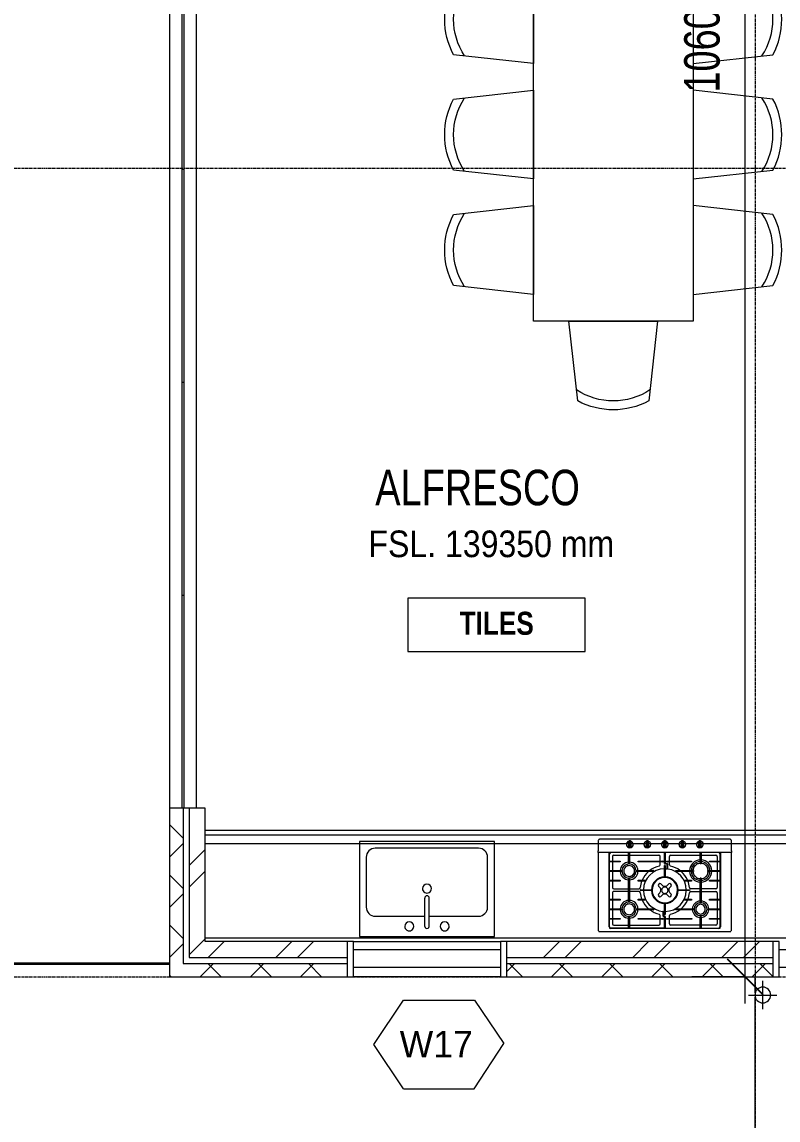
# Model space of a CAD drawing. Header units: millimetres. Extents: x -1971 to 39113, y -25802 to 13528.
# Drawn here: x 4451 to 8713, y -6098 to 87 of the extents above; entities that cross this region are included whole.
import ezdxf

# ---------------------------------------------------------------- set-up
doc = ezdxf.new("R2010")
doc.units = ezdxf.units.MM
doc.linetypes.add('Grid Line', pattern=[22.225, 12.7, -3.175, 3.175, -3.175])
for name, color, linetype, lineweight in [('A-ANNO-DIMS', 211, 'Continuous', 9), ('A-ANNO-DIMS-100', 211, 'Continuous', 9), ('A-ANNO-NOTE', 131, 'Continuous', 9), ('A-FLOR', 192, 'Continuous', 18), ('A-GLAZ', 151, 'Continuous', 9), ('A-GLAZ-CURT', 52, 'Continuous', 9), ('A-GLAZ-IDEN', 152, 'Continuous', 9), ('A-WALL', 113, 'Continuous', 18), ('A-WALL-PATT', 111, 'Continuous', 18), ('G Furniture_dwg', 8, 'Continuous', 9), ('G-ANNO-DIMS', 111, 'Continuous', 9), ('G-ANNO-TEXT', 231, 'Continuous', 9), ('P-PIPE', 3, 'Continuous', 9), ('P-PIPE-CNTR', 3, 'Continuous', 9), ('P-SANR-FIXT', 6, 'Continuous', 9), ('Q-CASE', 31, 'Continuous', 9), ('Q-SPCQ', 91, 'Continuous', 9), ('S-GRID', 1, 'Continuous', 9), ('图层 01', 18, 'Continuous', 9)]:
    doc.layers.add(name, color=color, linetype=linetype, lineweight=lineweight)
doc.styles.add('Avenir', font='', dxfattribs={"width": 0.9, "height": 150})
doc.styles.add('Avenir Light', font='', dxfattribs={"height": 150})
doc.styles.add('Avenir_1', font='', dxfattribs={"width": 0.8, "height": 200})
doc.styles.add('Avenir_B_2', font='', dxfattribs={"width": 0.85, "height": 130})
doc.styles.get('Avenir').set_extended_font_data('Avenir')
doc.styles.get('Avenir Light').set_extended_font_data('Avenir Light')
doc.styles.get('Avenir_1').set_extended_font_data('Avenir')
doc.styles.get('Avenir_B_2').set_extended_font_data('Avenir', bold=True)
doc.dimstyles.new('OJID-2_0mm_Diagonal_Tick', dxfattribs={"dimscale": 304.8, "dimtxt": 282.499429, "dimasz": 0.656168, "dimexe": 0.492126, "dimexo": 0.0625, "dimgap": 0.164042, "dimtad": 1, "dimdsep": 46, "dimtxsty": 'Avenir_1', "dimblk1": 'OBLIQUE', "dimblk2": 'OBLIQUE', "dimsah": 1, "dimcen": 0.09, "dimdle": 0.492126, "dimazin": 3, "dimtfac": 1, "dimtdec": 4, "dimtix": 1, "dimtmove": 0, "dimatfit": 3, "dimfxl": 0.984252, "dimfxlon": 1, "dimtvp": 1, "dimtolj": 1, "dimarcsym": 2})
pattern_1 = [(45, (0, 0), (-251.447, 251.447), []), (45, (0, 381), (-251.447, 251.447), [])]
pattern_2 = [(45, (0, 0), (-141.4214, 141.4214), []), (135, (0, 0), (-141.4214, -141.4214), [])]

# ---------------------------------------------------------------- blocks, each defined once
blk = doc.blocks.new('CE Louvres _Adjustable_ - Louvre 900 x 1700-2082737-Ground Floor')
at = {"layer": 'A-GLAZ'}
for p, q in [((-450, 100), (-450, -100)), ((-415, 100), (-450, 100)), ((-415, -100), (-415, 100)), ((415, 100), (415, -100)), ((450, 100), (415, 100)), ((450, -100), (450, 100)), ((-415, 47), (415, 47)), ((-415, -52), (415, -52)), ((-450, -100), (-415, -100)), ((415, -100), (450, -100))]:
    blk.add_line(p, q, dxfattribs=at)
blk = doc.blocks.new('System Panel - 10mm Glazed Panel-2079317-Ground Floor')
at = {"layer": 'A-GLAZ-CURT'}
for p, q in [((-600, 5), (600, 5)), ((600, 5), (600, -5)), ((600, -5), (-600, -5))]:
    blk.add_line(p, q, dxfattribs=at)
blk = doc.blocks.new('System Panel - 10mm Glazed Panel-V2-Ground Floor')
at = {"layer": 'A-GLAZ-CURT'}
for p, q in [((-600, 5), (600, 5)), ((-600, 5), (-600, -5)), ((600, 5), (600, -5)), ((600, -5), (-600, -5))]:
    blk.add_line(p, q, dxfattribs=at)
blk = doc.blocks.new('System Panel - 10mm Glazed Panel-1853389-Ground Floor')
at = {"layer": 'A-GLAZ-CURT'}
for p, q in [((-502.5, 5), (447.5, 5)), ((-502.5, 5), (-502.5, -5)), ((447.5, -5), (-502.5, -5))]:
    blk.add_line(p, q, dxfattribs=at)
blk = doc.blocks.new('梳妆台柜 - 双门四个抽屉 - 600_4700mm-2005343-Ground Floor')
at = {"layer": 'Q-CASE'}
blk.add_line((-2209.2, 600), (2440.8, 600), dxfattribs=at)
blk = doc.blocks.new('_Spec - Cooktop Gas 5 Burner Miele 灶台 - Gas cooktop-754803-Ground Floor')
at = {"layer": 'Q-SPCQ'}
for p, q in [((-375, 538), (-375, 99.1)), ((368, 545), (-368, 545)), ((-314, 99.1), (-314, 518)), ((-311, 518), (-311, 475.6)), ((-304, 528), (304, 528)), ((-204.1, 525), (-304, 525)), ((-295, 475.6), (-295, 502)), ((-288, 509), (-204.1, 509)), ((-199.1, 525), (-204.1, 525)), ((-204.1, 523.7), (-204.1, 525)), ((-204.1, 515), (-204.1, 525)), ((-204.1, 459.4), (-204.1, 515)), ((-201.6, 459.4), (-201.6, 525)), ((-3, 525), (-199.1, 525)), ((-199.1, 525), (-199.1, 523.7)), ((-199.1, 525), (-199.1, 515)), ((-199.1, 515), (-199.1, 459.4)), ((-199.1, 509), (-33, 509)), ((-26, 502), (-26, 475.6)), ((-1, 460.4), (-1, 523)), ((1, 523), (1, 462.4)), ((3, 525), (199.1, 525)), ((26, 502), (26, 475.6)), ((199.1, 509), (33, 509)), ((204.1, 525), (199.1, 525)), ((199.1, 515), (199.1, 525)), ((199.1, 525), (199.1, 523.7)), ((199.1, 459.4), (199.1, 515)), ((201.6, 459.4), (201.6, 525)), ((204.1, 523.7), (204.1, 525)), ((204.1, 525), (204.1, 515)), ((204.1, 525), (304, 525)), ((204.1, 515), (204.1, 459.4)), ((288, 509), (204.1, 509)), ((295, 475.6), (295, 502)), ((311, 518), (311, 475.6)), ((314, 518), (314, 99.1)), ((375, 99.1), (375, 538)), ((-311, 475.6), (-311, 470.6)), ((-311, 475.6), (-309.7, 475.6)), ((-311, 475.6), (-301, 475.6)), ((-309.7, 470.6), (-311, 470.6)), ((-311, 470.6), (-311, 421.7)), ((-301, 470.6), (-311, 470.6)), ((-301, 475.6), (-251.6, 475.6)), ((-251.6, 470.6), (-301, 470.6)), ((-295, 421.7), (-295, 470.6)), ((-251.6, 475.6), (-251.6, 470.6)), ((-199.1, 459.4), (-204.1, 459.4)), ((-151.6, 475.6), (-20, 475.6)), ((-151.6, 470.6), (-151.6, 475.6)), ((-20, 470.6), (-151.6, 470.6)), ((-26, 470.6), (-26, 453.9)), ((-20, 475.6), (-10, 475.6)), ((-10, 470.6), (-20, 470.6)), ((-11.3, 475.6), (-10, 475.6)), ((-10, 470.6), (-11.3, 470.6)), ((-10, 470.6), (-10, 475.6)), ((-10, 475.6), (-10, 470.6)), ((2.5, 449.4), (-2.5, 449.4)), ((-2.5, 448.1), (-2.5, 449.4)), ((-2.5, 449.4), (2.5, 449.4)), ((-2.5, 439.4), (-2.5, 449.4)), ((-2.5, 385.4), (-2.5, 439.4)), ((0, 449.4), (0, 386.5)), ((4.8, 458.4), (1, 458.4)), ((2.5, 449.4), (2.5, 448.1)), ((2.5, 449.4), (2.5, 439.4)), ((2.5, 439.4), (2.5, 385.4)), ((3, 460.4), (6.8, 460.4)), ((6.8, 433.4), (6.8, 456.4)), ((8.8, 458.4), (8.8, 433)), ((10, 475.6), (10, 470.6)), ((11.3, 475.6), (10, 475.6)), ((10, 475.6), (20, 475.6)), ((10, 475.6), (10, 470.6)), ((20, 470.6), (10, 470.6)), ((10, 470.6), (11.3, 470.6)), ((20, 475.6), (150.1, 475.6)), ((150.1, 470.6), (20, 470.6)), ((26, 470.6), (26, 453.9)), ((150.1, 475.6), (150.1, 470.6)), ((204.1, 459.4), (199.1, 459.4)), ((251.6, 475.6), (301, 475.6)), ((251.6, 470.6), (251.6, 475.6)), ((301, 470.6), (251.6, 470.6)), ((295, 421.7), (295, 470.6)), ((301, 475.6), (311, 475.6)), ((311, 470.6), (301, 470.6)), ((311, 475.6), (309.7, 475.6)), ((309.7, 470.6), (311, 470.6)), ((311, 470.6), (311, 475.6)), ((311, 470.6), (311, 421.7)), ((-311, 421.7), (-311, 416.7)), ((-311, 421.7), (-309.7, 421.7)), ((-311, 421.7), (-301, 421.7)), ((-241.9, 419.2), (-311, 419.2)), ((-309.7, 416.7), (-311, 416.7)), ((-311, 416.7), (-311, 367.8)), ((-301, 416.7), (-311, 416.7)), ((-301, 421.7), (-241.9, 421.7)), ((-241.9, 416.7), (-301, 416.7)), ((-295, 367.8), (-295, 416.7)), ((-241.9, 421.7), (-241.9, 416.7)), ((-204.1, 243.5), (-204.1, 378.9)), ((-204.1, 378.9), (-199.1, 378.9)), ((-201.6, 378.9), (-201.6, 243.9)), ((-199.1, 378.9), (-199.1, 243.5)), ((-161.4, 421.7), (-72.7, 421.7)), ((-161.4, 416.7), (-161.4, 421.7)), ((-161.4, 419.2), (-62.7, 419.2)), ((-72.7, 416.7), (-161.4, 416.7)), ((-72.7, 421.7), (-62.7, 421.7)), ((-62.7, 416.7), (-72.7, 416.7)), ((-64, 421.7), (-62.7, 421.7)), ((-62.7, 416.7), (-64, 416.7)), ((-62.7, 416.7), (-62.7, 421.7)), ((-62.7, 421.7), (-62.7, 416.7)), ((2.5, 385.4), (-2.5, 385.4)), ((2.5, 431.4), (4.8, 431.4)), ((62.7, 421.7), (62.7, 416.7)), ((64, 421.7), (62.7, 421.7)), ((62.7, 421.7), (72.7, 421.7)), ((62.7, 421.7), (62.7, 416.7)), ((161.4, 419.2), (62.7, 419.2)), ((72.7, 416.7), (62.7, 416.7)), ((62.7, 416.7), (64, 416.7)), ((72.7, 421.7), (161.4, 421.7)), ((161.4, 416.7), (72.7, 416.7)), ((161.4, 421.7), (161.4, 416.7)), ((199.1, 243.5), (199.1, 378.9)), ((199.1, 378.9), (204.1, 378.9)), ((201.6, 378.9), (201.6, 243.9)), ((204.1, 378.9), (204.1, 243.5)), ((241.3, 421.7), (301, 421.7)), ((241.3, 416.7), (241.3, 421.7)), ((301, 416.7), (241.3, 416.7)), ((241.9, 419.2), (311, 419.2)), ((295, 367.8), (295, 416.7)), ((301, 421.7), (311, 421.7)), ((311, 416.7), (301, 416.7)), ((311, 421.7), (309.7, 421.7)), ((309.7, 416.7), (311, 416.7)), ((311, 416.7), (311, 421.7)), ((311, 416.7), (311, 367.8)), ((-311, 367.8), (-311, 362.8)), ((-311, 367.8), (-309.7, 367.8)), ((-311, 367.8), (-301, 367.8)), ((-309.7, 362.8), (-311, 362.8)), ((-311, 362.8), (-311, 260.1)), ((-301, 362.8), (-311, 362.8)), ((-301, 367.8), (-251.6, 367.8)), ((-251.6, 362.8), (-301, 362.8)), ((-295, 326.4), (-295, 362.8)), ((-204.1, 319.4), (-288, 319.4)), ((-251.6, 367.8), (-251.6, 362.8)), ((-146.2, 319.4), (-199.1, 319.4)), ((-150.1, 367.8), (-120.5, 367.8)), ((-150.1, 362.8), (-150.1, 367.8)), ((-120.5, 362.8), (-150.1, 362.8)), ((-139, 313.9), (-139, 308.9)), ((-139, 313.9), (-137.6, 313.9)), ((-139, 308.9), (-139, 313.9)), ((-139, 313.9), (-129, 313.9)), ((-139, 311.4), (-73.7, 311.4)), ((-129, 313.9), (-73.7, 313.9)), ((-120.5, 367.8), (-110.5, 367.8)), ((-110.5, 362.8), (-120.5, 362.8)), ((-111.8, 367.8), (-110.5, 367.8)), ((-110.5, 362.8), (-111.8, 362.8)), ((-110.5, 362.8), (-110.5, 367.8)), ((-110.5, 367.8), (-110.5, 362.8)), ((-73.7, 313.9), (-73.7, 308.9)), ((73.7, 313.9), (129, 313.9)), ((73.7, 308.9), (73.7, 313.9)), ((73.7, 311.4), (139, 311.4)), ((110.5, 367.8), (110.5, 362.8)), ((111.8, 367.8), (110.5, 367.8)), ((110.5, 367.8), (120.5, 367.8)), ((110.5, 367.8), (110.5, 362.8)), ((120.5, 362.8), (110.5, 362.8)), ((110.5, 362.8), (111.8, 362.8)), ((120.5, 367.8), (150.1, 367.8)), ((150.1, 362.8), (120.5, 362.8)), ((129, 313.9), (139, 313.9)), ((139, 313.9), (137.6, 313.9)), ((139, 308.9), (139, 313.9)), ((139, 308.9), (139, 313.9)), ((146.2, 319.4), (199.1, 319.4)), ((150.1, 367.8), (150.1, 362.8)), ((204.1, 319.4), (288, 319.4)), ((251.6, 367.8), (301, 367.8)), ((251.6, 362.8), (251.6, 367.8)), ((301, 362.8), (251.6, 362.8)), ((295, 326.4), (295, 362.8)), ((301, 367.8), (311, 367.8)), ((311, 362.8), (301, 362.8)), ((311, 367.8), (309.7, 367.8)), ((309.7, 362.8), (311, 362.8)), ((311, 362.8), (311, 367.8)), ((311, 362.8), (311, 260.1)), ((-311, 260.1), (-311, 255.1)), ((-311, 260.1), (-309.7, 260.1)), ((-311, 260.1), (-301, 260.1)), ((-309.7, 255.1), (-311, 255.1)), ((-311, 255.1), (-311, 206.2)), ((-301, 255.1), (-311, 255.1)), ((-301, 260.1), (-251.6, 260.1)), ((-251.6, 255.1), (-301, 255.1)), ((-295, 260.1), (-295, 296.4)), ((-295, 206.2), (-295, 255.1)), ((-288, 303.4), (-204.1, 303.4)), ((-251.6, 260.1), (-251.6, 255.1)), ((-199.1, 303.4), (-146.2, 303.4)), ((-150.1, 260), (-120.5, 260)), ((-150.1, 255), (-150.1, 260)), ((-120.5, 255), (-150.1, 255)), ((-137.6, 308.9), (-139, 308.9)), ((-129, 308.9), (-139, 308.9)), ((-73.7, 308.9), (-129, 308.9)), ((-120.5, 260), (-110.5, 260)), ((-110.5, 255), (-120.5, 255)), ((-111.8, 260), (-110.5, 260)), ((-110.5, 255), (-111.8, 255)), ((-110.5, 255), (-110.5, 260)), ((-110.5, 260), (-110.5, 255)), ((129, 308.9), (73.7, 308.9)), ((110.5, 260), (110.5, 255)), ((111.8, 260), (110.5, 260)), ((110.5, 260), (120.5, 260)), ((110.5, 260), (110.5, 255)), ((120.5, 255), (110.5, 255)), ((110.5, 255), (111.8, 255)), ((120.5, 260), (150.1, 260)), ((150.1, 255), (120.5, 255)), ((139, 308.9), (129, 308.9)), ((137.6, 308.9), (139, 308.9)), ((199.1, 303.4), (146.2, 303.4)), ((150.1, 260), (150.1, 255)), ((288, 303.4), (204.1, 303.4)), ((251.6, 260.1), (301, 260.1)), ((251.6, 255.1), (251.6, 260.1)), ((301, 255.1), (251.6, 255.1)), ((295, 260.1), (295, 296.4)), ((295, 206.2), (295, 255.1)), ((301, 260.1), (311, 260.1)), ((311, 255.1), (301, 255.1)), ((311, 260.1), (309.7, 260.1)), ((309.7, 255.1), (311, 255.1)), ((311, 255.1), (311, 260.1)), ((311, 255.1), (311, 206.2)), ((-311, 206.2), (-311, 201.2)), ((-311, 206.2), (-309.7, 206.2)), ((-311, 206.2), (-301, 206.2)), ((-241.3, 203.7), (-311, 203.7)), ((-309.7, 201.2), (-311, 201.2)), ((-311, 201.2), (-311, 152.3)), ((-301, 201.2), (-311, 201.2)), ((-301, 206.2), (-241.9, 206.2)), ((-241.9, 201.2), (-301, 201.2)), ((-295, 152.3), (-295, 201.2)), ((-241.9, 206.2), (-241.9, 201.2)), ((-204.1, 243.5), (-199.1, 243.5)), ((-161.4, 206.2), (-72.7, 206.2)), ((-161.4, 201.2), (-161.4, 206.2)), ((-62.7, 203.7), (-161.4, 203.7)), ((-72.7, 201.2), (-161.4, 201.2)), ((-72.7, 206.2), (-62.7, 206.2)), ((-62.7, 201.2), (-72.7, 201.2)), ((-64, 206.2), (-62.7, 206.2)), ((-62.7, 201.2), (-64, 201.2)), ((-62.7, 201.2), (-62.7, 206.2)), ((-62.7, 206.2), (-62.7, 201.2)), ((-15, 163.6), (-15, 189.6)), ((-13, 188.4), (-13, 165.6)), ((-2.5, 191.4), (-10, 191.4)), ((-2.5, 183.5), (-2.5, 237.5)), ((-2.5, 237.5), (2.5, 237.5)), ((0, 173.5), (0, 237.5)), ((2.5, 237.5), (2.5, 183.5)), ((62.7, 206.2), (62.7, 201.2)), ((64, 206.2), (62.7, 206.2)), ((62.7, 206.2), (72.7, 206.2)), ((62.7, 206.2), (62.7, 201.2)), ((62.7, 203.7), (161.4, 203.7)), ((72.7, 201.2), (62.7, 201.2)), ((62.7, 201.2), (64, 201.2)), ((72.7, 206.2), (161.4, 206.2)), ((161.4, 201.2), (72.7, 201.2)), ((161.4, 206.2), (161.4, 201.2)), ((199.1, 243.5), (204.1, 243.5)), ((241.3, 206.2), (301, 206.2)), ((241.3, 201.2), (241.3, 206.2)), ((241.3, 203.7), (311, 203.7)), ((301, 201.2), (241.3, 201.2)), ((295, 152.3), (295, 201.2)), ((301, 206.2), (311, 206.2)), ((311, 201.2), (301, 201.2)), ((309.7, 206.2), (311, 206.2)), ((311, 201.2), (309.7, 201.2)), ((311, 201.2), (311, 206.2)), ((311, 201.2), (311, 152.3)), ((-311, 152.3), (-311, 147.3)), ((-311, 152.3), (-309.7, 152.3)), ((-311, 152.3), (-301, 152.3)), ((-309.7, 147.3), (-311, 147.3)), ((-311, 147.3), (-311, 106.1)), ((-301, 147.3), (-311, 147.3)), ((-301, 152.3), (-251.6, 152.3)), ((-251.6, 147.3), (-301, 147.3)), ((-295, 122.1), (-295, 147.3)), ((-251.6, 152.3), (-251.6, 147.3)), ((-204.1, 109.1), (-204.1, 163.7)), ((-204.1, 163.7), (-199.1, 163.7)), ((-201.6, 163.7), (-201.6, 99.1)), ((-199.1, 163.7), (-199.1, 109.1)), ((-150.1, 152.3), (-20, 152.3)), ((-150.1, 147.3), (-150.1, 152.3)), ((-20, 147.3), (-150.1, 147.3)), ((-26, 169), (-26, 152.3)), ((-26, 147.3), (-26, 122.1)), ((-20, 152.3), (-10, 152.3)), ((-10, 147.3), (-20, 147.3)), ((-3, 160.6), (-12, 160.6)), ((-11.3, 152.3), (-10, 152.3)), ((-10, 147.3), (-11.3, 147.3)), ((-10, 162.6), (-1, 162.6)), ((-10, 147.3), (-10, 152.3)), ((-10, 152.3), (-10, 147.3)), ((-2.5, 173.5), (-2.5, 183.5)), ((-2.5, 174.8), (-2.5, 173.5)), ((-2.5, 173.5), (2.5, 173.5)), ((-2.5, 173.5), (2.5, 173.5)), ((-1, 101.1), (-1, 158.6)), ((1, 160.6), (1, 101.1)), ((2.5, 183.5), (2.5, 173.5)), ((2.5, 173.5), (2.5, 174.8)), ((10, 152.3), (10, 147.3)), ((11.3, 152.3), (10, 152.3)), ((10, 152.3), (20, 152.3)), ((10, 152.3), (10, 147.3)), ((20, 147.3), (10, 147.3)), ((10, 147.3), (11.3, 147.3)), ((20, 152.3), (150.1, 152.3)), ((150.1, 147.3), (20, 147.3)), ((26, 169), (26, 152.3)), ((26, 147.3), (26, 122.1)), ((150.1, 152.3), (150.1, 147.3)), ((199.1, 109.1), (199.1, 163.7)), ((199.1, 163.7), (204.1, 163.7)), ((201.6, 163.7), (201.6, 99.1)), ((204.1, 163.7), (204.1, 109.1)), ((251.6, 152.3), (301, 152.3)), ((251.6, 147.3), (251.6, 152.3)), ((301, 147.3), (251.6, 147.3)), ((295, 122.1), (295, 147.3)), ((301, 152.3), (311, 152.3)), ((311, 147.3), (301, 147.3)), ((309.7, 152.3), (311, 152.3)), ((311, 147.3), (309.7, 147.3)), ((311, 147.3), (311, 152.3)), ((311, 147.3), (311, 106.1)), ((-375, 89.1), (-375, 99.1)), ((375, 97.9), (-375, 97.9)), ((-375, 89.1), (-375, 32)), ((-314, 97.9), (-314, 99.1)), ((314, 97.9), (-314, 97.9)), ((-304, 99.1), (-204.1, 99.1)), ((-204.1, 115.1), (-288, 115.1)), ((-204.1, 99.1), (-204.1, 109.1)), ((-204.1, 99.1), (-204.1, 100.5)), ((-204.1, 99.1), (-199.1, 99.1)), ((-202.5, 71.8), (-201.5, 70)), ((-202.5, 35.5), (-202.5, 71.8)), ((-201.5, 70), (-201.5, 33.3)), ((-33, 115.1), (-199.1, 115.1)), ((-199.1, 109.1), (-199.1, 99.1)), ((-199.1, 100.5), (-199.1, 99.1)), ((-199.1, 99.1), (-3, 99.1)), ((-192.5, 71.8), (-193.5, 70)), ((-193.5, 33.3), (-193.5, 70)), ((-192.5, 71.8), (-192.5, 35.5)), ((-103.7, 71.8), (-102.7, 70)), ((-103.7, 35.5), (-103.7, 71.8)), ((-102.7, 70), (-102.7, 33.3)), ((-93.7, 71.8), (-94.7, 70)), ((-94.7, 33.3), (-94.7, 70)), ((-93.7, 71.8), (-93.7, 35.5)), ((-5, 71.8), (-4, 70)), ((-5, 35.5), (-5, 71.8)), ((-4, 70), (-4, 33.3)), ((3, 99.1), (199.1, 99.1)), ((5, 71.8), (4, 70)), ((4, 33.3), (4, 70)), ((5, 71.8), (5, 35.5)), ((199.1, 115.1), (33, 115.1)), ((93.8, 71.8), (94.8, 70)), ((93.8, 35.5), (93.8, 71.8)), ((94.8, 70), (94.8, 33.3)), ((103.8, 71.8), (102.8, 70)), ((102.8, 33.3), (102.8, 70)), ((103.8, 71.8), (103.8, 35.5)), ((192.6, 71.8), (193.6, 70)), ((192.6, 35.5), (192.6, 71.8)), ((193.6, 70), (193.6, 33.3)), ((199.1, 99.1), (199.1, 109.1)), ((199.1, 99.1), (199.1, 100.5)), ((199.1, 99.1), (204.1, 99.1)), ((202.6, 71.8), (201.6, 70)), ((201.6, 33.3), (201.6, 70)), ((202.6, 71.8), (202.6, 35.5)), ((288, 115.1), (204.1, 115.1)), ((204.1, 109.1), (204.1, 99.1)), ((204.1, 100.5), (204.1, 99.1)), ((204.1, 99.1), (304, 99.1)), ((314, 99.1), (314, 97.9)), ((375, 99.1), (375, 89.1)), ((375, 32), (375, 89.1)), ((-368, 25), (368, 25)), ((-216.5, 54.1), (-216.5, 53.7)), ((-202.5, 35.5), (-201.5, 33.3)), ((-193.5, 33.3), (-192.5, 35.5)), ((-178.5, 53.7), (-178.5, 54.1)), ((-117.7, 54.1), (-117.7, 53.7)), ((-103.7, 35.5), (-102.7, 33.3)), ((-94.7, 33.3), (-93.7, 35.5)), ((-79.7, 53.7), (-79.7, 54.1)), ((-19, 54.1), (-19, 53.7)), ((-5, 35.5), (-4, 33.3)), ((4, 33.3), (5, 35.5)), ((19, 53.7), (19, 54.1)), ((79.8, 54.1), (79.8, 53.7)), ((93.8, 35.5), (94.8, 33.3)), ((102.8, 33.3), (103.8, 35.5)), ((117.8, 53.7), (117.8, 54.1)), ((178.6, 54.1), (178.6, 53.7)), ((192.6, 35.5), (193.6, 33.3)), ((201.6, 33.3), (202.6, 35.5)), ((216.6, 53.7), (216.6, 54.1))]:
    blk.add_line(p, q, dxfattribs=at)
at = {"layer": 'Q-SPCQ', "flags": 128}
for points in [[(-201.5, 446), (-217.6, 440.7), (-227.6, 427), (-227.6, 410.1), (-217.6, 396.3), (-201.5, 391.1)], [(-201.5, 391.1), (-185.4, 396.3), (-175.4, 410.1), (-175.4, 427), (-185.4, 440.7), (-201.5, 446)], [(201.6, 450.6), (183.1, 444.6), (171.7, 428.9), (171.7, 409.5), (183.1, 393.8), (201.6, 387.8)], [(201.6, 387.8), (220, 393.8), (231.4, 409.5), (231.4, 428.9), (220, 444.6), (201.6, 450.6)], [(71.8, 311.4), (71.7, 314.3), (71.5, 317.2), (71.3, 320), (70.8, 322.9), (70.3, 325.7), (69.7, 328.5), (69, 331.3), (68.1, 334), (67.2, 336.7), (66.1, 339.4), (64.9, 342), (63.7, 344.6), (62.3, 347.1), (60.8, 349.6), (59.2, 352), (57.6, 354.3), (55.8, 356.6), (54, 358.8), (52, 360.9), (50, 362.9), (47.9, 364.9), (45.7, 366.8), (43.5, 368.5), (41.2, 370.2), (38.8, 371.8), (36.3, 373.3), (33.8, 374.7), (31.3, 376), (28.7, 377.2), (26, 378.3), (23.3, 379.3), (20.6, 380.2), (17.8, 381), (15, 381.6), (12.2, 382.2), (9.4, 382.6), (6.5, 382.9), (3.6, 383.1), (0.8, 383.2), (-2.1, 383.2), (-5, 383), (-7.8, 382.8), (-10.7, 382.4), (-13.5, 381.9), (-16.3, 381.3), (-19.1, 380.6), (-21.8, 379.8), (-24.6, 378.9), (-27.2, 377.8), (-29.9, 376.7), (-32.5, 375.5), (-35, 374.1), (-37.5, 372.7), (-39.9, 371.1), (-42.2, 369.5), (-44.5, 367.7), (-46.7, 365.9), (-48.9, 364), (-50.9, 362), (-52.9, 359.9), (-54.8, 357.8), (-56.6, 355.5), (-58.3, 353.2), (-60, 350.9), (-61.5, 348.4), (-62.9, 346), (-64.3, 343.4), (-65.5, 340.8), (-66.6, 338.2), (-67.6, 335.5), (-68.5, 332.8), (-69.3, 330), (-70, 327.2), (-70.6, 324.4), (-71, 321.6), (-71.4, 318.7), (-71.6, 315.9), (-71.7, 313), (-71.8, 311.4)], [(-71.8, 311.4), (-71.7, 308.6), (-71.5, 305.7), (-71.3, 302.9), (-70.8, 300), (-70.3, 297.2), (-69.7, 294.4), (-69, 291.6), (-68.1, 288.9), (-67.2, 286.2), (-66.1, 283.5), (-64.9, 280.9), (-63.7, 278.3), (-62.3, 275.8), (-60.8, 273.3), (-59.2, 270.9), (-57.6, 268.6), (-55.8, 266.3), (-54, 264.1), (-52, 262), (-50, 260), (-47.9, 258), (-45.7, 256.1), (-43.5, 254.3), (-41.2, 252.7), (-38.8, 251.1), (-36.3, 249.6), (-33.8, 248.1), (-31.3, 246.8), (-28.7, 245.6), (-26, 244.6), (-23.3, 243.6), (-20.6, 242.7), (-17.8, 241.9), (-15, 241.3), (-12.2, 240.7), (-9.4, 240.3), (-6.5, 240), (-3.6, 239.8), (-0.8, 239.7), (2.1, 239.7), (5, 239.8), (7.8, 240.1), (10.7, 240.5), (13.5, 241), (16.3, 241.6), (19.1, 242.3), (21.8, 243.1), (24.6, 244), (27.2, 245), (29.9, 246.2), (32.5, 247.4), (35, 248.8), (37.5, 250.2), (39.9, 251.8), (42.2, 253.4), (44.5, 255.2), (46.7, 257), (48.9, 258.9), (50.9, 260.9), (52.9, 263), (54.8, 265.1), (56.6, 267.4), (58.3, 269.7), (60, 272), (61.5, 274.4), (62.9, 276.9), (64.3, 279.5), (65.5, 282.1), (66.6, 284.7), (67.6, 287.4), (68.5, 290.1), (69.3, 292.9), (70, 295.7), (70.6, 298.5), (71, 301.3), (71.4, 304.2), (71.6, 307), (71.7, 309.9), (71.8, 311.4)], [(18, 312.1), (17.8, 314.7), (17.2, 317.4), (16.3, 319.9), (14.9, 322.2), (13.2, 324.3), (11.3, 326.1), (9.1, 327.7), (6.6, 328.8), (4.1, 329.6), (1.4, 330), (-1.3, 330), (-3.9, 329.7), (-6.5, 328.9), (-8.9, 327.7), (-11.2, 326.2), (-13.2, 324.4), (-14.8, 322.3), (-16.2, 320), (-17.6, 316), (-18, 312.1)], [(-18, 312.1), (-17.8, 309.4), (-17.2, 306.8), (-16.3, 304.3), (-14.9, 301.9), (-13.2, 299.8), (-11.3, 298), (-9.1, 296.5), (-6.6, 295.3), (-4.1, 294.5), (-1.4, 294.1), (1.3, 294.1), (3.9, 294.5), (6.5, 295.2), (8.9, 296.4), (11.2, 297.9), (13.2, 299.7), (14.8, 301.8), (16.2, 304.1), (17.6, 308.1), (18, 312.1)], [(-204.1, 246.9), (-223.5, 241.7), (-239.6, 225.6), (-244.8, 206.2)], [(-244.8, 201.2), (-239.6, 181.7), (-223.5, 165.6), (-204.1, 160.4)], [(-158.2, 206.2), (-163.4, 225.6), (-179.5, 241.7), (-199.1, 247)], [(-199.1, 160.4), (-179.5, 165.6), (-163.4, 181.7), (-158.2, 201.2)], [(201.6, 235.4), (182.9, 229.3), (171.4, 213.5), (171.4, 193.9), (182.9, 178), (201.6, 172)], [(201.6, 172), (220.2, 178), (231.7, 193.9), (231.7, 213.5), (220.2, 229.3), (201.6, 235.4)]]:
    blk.add_lwpolyline(points, dxfattribs=at)
at = {"layer": 'Q-SPCQ'}
for centre, radius, start, end in [((-368, 538), 7, 135, 180), ((-368, 538), 7, 90, 120), ((-304, 518), 10, 90, 180), ((-304, 518), 7, 90, 180), ((-288, 502), 7, 90, 180), ((-33, 502), 7, 0, 90), ((-3, 523), 2, 360, 90), ((3, 523), 2, 90, 180), ((33, 502), 7, 90, 180), ((288, 502), 7, 0, 90), ((304, 518), 10, 0, 90), ((304, 518), 7, 360, 90), ((368, 538), 7, 60, 90), ((368, 538), 7, 0, 45), ((-201.5, 418.5), 46.4, 93.32336, 175.86366), ((-201.5, 418.5), 36.4, 90, 270), ((-201.5, 418.5), 27.4, 104.27399, 110.84432), ((-201.5, 418.5), 27.4, 104.27399, 110.84432), ((-201.5, 418.5), 36.4, 270, 90), ((-201.5, 418.5), 46.4, 4.13634, 86.85087), ((-1, 311.4), 139, 102.66413, 126.97429), ((-33, 453.9), 7, 282.66413, 0), ((1, 460.4), 2, 180, 270), ((3, 462.4), 2, 180, 270), ((4.8, 456.4), 2, 360, 90), ((4.8, 433.4), 2, 270, 360), ((6.8, 458.4), 2, 0, 90), ((10.8, 433), 2, 180, 260.80475), ((33, 453.9), 7, 180, 257.33587), ((1, 311.4), 139, 53.02571, 77.33587), ((201.6, 419.2), 50.3, 92.94501, 177.12883), ((201.6, 419.2), 40.3, 90.92929, 179.00824), ((201.6, 419.2), 31.4, 105.43938, 110.71612), ((201.6, 419.2), 31.4, 105.43985, 110.70126), ((201.6, 419.2), 40.3, 3.30392, 89.07071), ((201.6, 419.2), 50.3, 2.87117, 87.05499), ((-201.5, 418.5), 46.4, 182.33615, 266.67664), ((-201.5, 418.5), 27.4, 193.04491, 203.21773), ((-201.5, 418.5), 27.4, 193.04491, 203.21773), ((-201.5, 418.5), 46.4, 273.14913, 357.66385), ((-201.5, 418.5), 27.4, 284.27399, 290.84432), ((-201.5, 418.5), 27.4, 284.27399, 290.84432), ((-201.5, 418.5), 27.4, 13.04491, 23.21773), ((-201.5, 418.5), 27.4, 13.04491, 23.21773), ((-1, 311.4), 139, 131.23908, 155.58056), ((-1, 311.4), 120, 90.72373, 178.81475), ((0, 311.4), 75.1, 91.95742, 178.04258), ((0, 311.4), 71.8, 0, 120), ((0, 311.4), 75.1, 1.95742, 88.04258), ((1, 311.4), 120, 1.21597, 85.47892), ((1, 311.4), 139, 24.11685, 48.76092), ((201.6, 419.2), 50.3, 182.87117, 267.05499), ((201.6, 419.2), 40.3, 180.99176, 270), ((201.6, 419.2), 40.3, 270, 356.69608), ((201.6, 419.2), 50.3, 272.94501, 357.12883), ((201.6, 419.2), 31.4, 284.13242, 290.71612), ((201.6, 419.2), 31.4, 284.13285, 290.70126), ((-288, 326.4), 7, 180, 270), ((-146.2, 326.4), 7, 270, 354.10149), ((-1, 311.4), 139, 158.20977, 174.10149), ((0, 311.4), 71.8, 135, 180), ((0, 311.4), 71.8, 180, 300), ((-26.9, 338.3), 10, 31.8216, 238.1784), ((-43.6, 311.4), 21.6, 46.00302, 58.1784), ((-43.6, 311.4), 21.6, 301.8216, 0), ((-43.6, 311.4), 21.6, 360, 43.6338), ((0, 355), 21.6, 211.8216, 270.01476), ((0, 355), 21.6, 270.01476, 328.1784), ((26.9, 338.3), 10, 301.8216, 148.1784), ((43.6, 311.4), 21.6, 136.3662, 180), ((43.6, 311.4), 21.6, 180, 238.1784), ((43.6, 311.4), 21.6, 121.8216, 133.99698), ((0, 311.4), 71.8, 315, 360), ((1, 311.4), 139, 5.89851, 21.79023), ((146.2, 326.4), 7, 185.89851, 270), ((288, 326.4), 7, 270, 0), ((-288, 296.4), 7, 90, 180), ((-201.5, 203.7), 63.1, 92.41171, 177.71039), ((-201.5, 203.7), 53.1, 92.86598, 177.27911), ((-201.5, 203.7), 63.1, 2.28961, 87.71473), ((-201.5, 203.7), 53.1, 2.72089, 87.28426), ((-146.2, 296.4), 7, 5.89851, 90), ((-1, 311.4), 139, 185.89851, 201.79023), ((-1, 311.4), 139, 204.41944, 228.76092), ((-1, 311.4), 120, 181.21204, 262.05564), ((0, 311.4), 75.1, 181.95742, 268.04258), ((-26.9, 284.6), 10, 121.8216, 328.1784), ((0, 267.9), 21.6, 89.98524, 148.1784), ((0, 267.9), 21.6, 31.8216, 89.98524), ((1, 311.4), 120, 270.72403, 358.81282), ((0, 311.4), 75.1, 271.95742, 358.04258), ((26.9, 284.6), 10, 211.8216, 58.1784), ((1, 311.4), 139, 311.23908, 335.88315), ((1, 311.4), 139, 338.20977, 354.10149), ((146.2, 296.4), 7, 90, 174.10149), ((201.6, 203.7), 50, 92.96268, 177.1116), ((201.6, 203.7), 50, 2.8884, 87.03732), ((288, 296.4), 7, 0, 90), ((-201.5, 203.7), 63.1, 182.28961, 267.58829), ((-201.5, 203.7), 53.1, 182.72089, 266.66006), ((-201.5, 203.7), 44.2, 159.45988, 176.60386), ((-201.5, 203.7), 44.2, 183.39614, 225), ((-201.5, 203.7), 43.9, 161.72755, 165), ((-201.5, 203.7), 43.9, 195, 210), ((-201.5, 203.7), 44.2, 131.91751, 154.22258), ((-201.5, 203.7), 43.9, 133.82354, 142.5), ((-201.5, 203.7), 44.2, 107.38194, 122.86338), ((-201.5, 203.7), 43.9, 111.09212, 120), ((-201.5, 203.7), 63.1, 272.28527, 357.71039), ((-201.5, 203.7), 53.1, 273.33994, 357.27911), ((-201.5, 203.7), 44.2, 55.6421, 73.80789), ((-201.5, 203.7), 43.9, 60, 70.64765), ((-201.5, 203.7), 44.2, 3.39614, 45), ((-201.5, 203.7), 43.9, 15, 30), ((-201.5, 203.7), 44.2, 339.45988, 356.60386), ((-201.5, 203.7), 43.9, 341.72755, 345), ((-1, 311.4), 139, 233.02571, 257.33587), ((-18, 189.6), 3, 360, 82.05564), ((-10, 188.4), 3, 90, 180), ((1, 311.4), 139, 282.66413, 306.97429), ((201.6, 203.7), 50, 182.8884, 267.03732), ((201.6, 203.7), 40, 90.85956, 269.89136), ((201.6, 203.7), 31.7, 105.29365, 110.71612), ((201.6, 203.7), 31.1, 100.33533, 102.76593), ((201.6, 203.7), 40, 270.10864, 356.68369), ((201.6, 203.7), 40, 1.64937, 89.14044), ((201.6, 203.7), 50, 272.96268, 357.1116), ((-201.5, 203.7), 44.2, 235.6421, 253.80789), ((-201.5, 203.7), 43.9, 240, 250.64765), ((-201.5, 203.7), 44.2, 287.38194, 302.86338), ((-201.5, 203.7), 43.9, 291.09212, 300), ((-201.5, 203.7), 44.2, 311.91751, 334.22258), ((-201.5, 203.7), 43.9, 313.82354, 322.5), ((-33, 169), 7, 0, 77.33587), ((-12, 163.6), 3, 180, 270), ((-10, 165.6), 3, 180, 270), ((-3, 158.6), 2, 360, 90), ((-1, 160.6), 2, 360, 90), ((33, 169), 7, 102.66413, 180), ((201.6, 203.7), 31.1, 280.33533, 282.76593), ((201.6, 203.7), 31.7, 284.13591, 290.71612), ((-304, 106.1), 7, 180, 270), ((-288, 122.1), 7, 180, 270), ((-33, 122.1), 7, 270, 0), ((-3, 101.1), 2, 270, 360), ((3, 101.1), 2, 180, 270), ((33, 122.1), 7, 180, 270), ((288, 122.1), 7, 270, 0), ((304, 106.1), 7, 270, 360), ((-368, 32), 7, 180, 225), ((-368, 32), 7, 240, 270), ((368, 32), 7, 270, 300), ((368, 32), 7, 315, 360)]:
    blk.add_arc(centre, radius, start, end, dxfattribs=at)
for centre, major_axis, start_param, end_param in [((-197.5, 53.7), (-19, 0), 4.712389, 7.592182), ((-197.5, 54.1), (-19, 0), 4.712389, 6.283185), ((-197.5, 53.7), (19, 0), 1.304502, 1.83709), ((-197.5, 51.7), (19, 0), 1.358683, 1.78291), ((-197.5, 54.1), (19, 0), 0, 1.570796), ((-197.5, 53.7), (19, 0), 4.974188, 7.853982), ((-98.7, 53.7), (-19, 0), 4.712389, 7.592182), ((-98.7, 54.1), (-19, 0), 4.712389, 6.283185), ((-98.7, 53.7), (19, 0), 1.304502, 1.83709), ((-98.7, 51.7), (19, 0), 1.358683, 1.78291), ((-98.7, 54.1), (19, 0), 0, 1.570796), ((-98.7, 53.7), (19, 0), 4.974188, 7.853982), ((0, 53.7), (-19, 0), 4.712389, 7.592182), ((0, 54.1), (-19, 0), 4.712389, 6.283185), ((0, 53.7), (19, 0), 1.304502, 1.83709), ((0, 51.7), (19, 0), 1.358683, 1.78291), ((0, 54.1), (19, 0), 0, 1.570796), ((0, 53.7), (19, 0), 4.974188, 7.853982), ((98.8, 53.7), (-19, 0), 4.712389, 7.592182), ((98.8, 54.1), (-19, 0), 4.712389, 6.283185), ((98.8, 53.7), (19, 0), 1.304502, 1.83709), ((98.8, 51.7), (19, 0), 1.358683, 1.78291), ((98.8, 54.1), (19, 0), 0, 1.570796), ((98.8, 53.7), (19, 0), 4.974188, 7.853982), ((197.6, 54.1), (-19, 0), 3.141593, 6.283185), ((197.6, 53.7), (19, 0), 0, 3.141593), ((197.6, 53.7), (19, 0), 1.304502, 1.83709), ((197.6, 51.7), (19, 0), 1.358683, 1.78291), ((-197.5, 51.7), (19, 0), 4.500276, 4.924502), ((-98.7, 51.7), (19, 0), 4.500276, 4.924502), ((0, 51.7), (19, 0), 4.500276, 4.924502), ((98.8, 51.7), (19, 0), 4.500276, 4.924502), ((197.6, 53.7), (19, 0), 3.141593, 4.45059), ((197.6, 51.7), (19, 0), 4.500276, 4.924502), ((197.6, 53.7), (19, 0), 4.974188, 6.283185)]:
    blk.add_ellipse(centre, major_axis=major_axis, ratio=0.988421, start_param=start_param, end_param=end_param, dxfattribs=at)
blk = doc.blocks.new('厨房水槽 - 单槽 3D - 760 x 535mm-2006382-Ground Floor')
at = {"layer": 'P-SANR-FIXT'}
for p, q in [((395.7, 269.8), (-364.3, 269.8)), ((-364.3, 269.8), (-364.3, -265.2)), ((395.7, -265.2), (395.7, 269.8)), ((3, 212.7), (3, 53.1)), ((28.4, 212.7), (28.4, 53.1)), ((3, 155.5), (-275.4, 155.5)), ((306.8, 155.5), (28.4, 155.5)), ((-326.2, 104.7), (-326.2, -176.3)), ((357.6, -176.3), (357.6, 104.7)), ((-275.4, -227.1), (306.8, -227.1)), ((-364.3, -265.2), (395.7, -265.2))]:
    blk.add_line(p, q, dxfattribs=at)
for centre, radius, start, end in [((-84.3, 212.7), 25.4, 360, 180), ((-84.3, 212.7), 25.4, 180, 360), ((15.7, 212.7), 12.7, 360, 180), ((115.7, 212.7), 25.4, 360, 180), ((115.7, 212.7), 25.4, 180, 360), ((-275.4, 104.7), 50.8, 90, 180), ((306.8, 104.7), 50.8, 360, 90), ((15.7, 0), 25.4, 360, 180), ((15.7, 0), 25.4, 180, 0), ((15.7, 53.1), 12.7, 180, 0), ((-275.4, -176.3), 50.8, 180, 270), ((306.8, -176.3), 50.8, 270, 0)]:
    blk.add_arc(centre, radius, start, end, dxfattribs=at)
blk = doc.blocks.new('M_带水槽开口的台面 - 600_4700mm-2007227-Ground Floor')
at = {"layer": 'Q-CASE'}
for p, q in [((-1200.5, -19), (3449.5, -19)), ((-1200.5, -625), (3449.5, -625))]:
    blk.add_line(p, q, dxfattribs=at)
blk = doc.blocks.new('G Furniture_dwg_G Furniture_dwg_G Furniture_dwg_shafaA-1786712-Ground Floor-2220971-Ground Floor-2332961-Ground Floor')
at = {"layer": '图层 01', "color": 8, "flags": 128}
blk.add_lwpolyline([(181.2, -217.2), (271.5, 226.5), (-226.5, 271.5), (-217.2, -181.2)], dxfattribs=at)
at = {"layer": '图层 01', "color": 8}
for radius, start, end in [(375, 231.35404, 298.33231), (425, 236.77069, 292.91566)]:
    blk.add_arc((15.7, 174.3), radius, start, end, dxfattribs=at)
blk = doc.blocks.new('G Furniture_dwg_G Furniture_dwg_G Furniture_dwg_shafaA-1786713-Ground Floor-2220972-Ground Floor-2332962-Ground Floor')
at = {"layer": '图层 01', "color": 8, "flags": 128}
blk.add_lwpolyline([(181.2, -217.2), (271.5, 226.5), (-226.5, 271.5), (-217.2, -181.2)], dxfattribs=at)
at = {"layer": '图层 01', "color": 8}
for radius, start, end in [(375, 231.35404, 298.33231), (425, 236.77069, 292.91566)]:
    blk.add_arc((15.7, 174.3), radius, start, end, dxfattribs=at)
blk = doc.blocks.new('G Furniture_dwg_G Furniture_dwg_G Furniture_dwg_A$Cb8fa938d-1786714-Ground Floor-2220973-Ground Floor-2332963-Ground Floor')
at = {"layer": '图层 01', "color": 8, "flags": 128}
blk.add_lwpolyline([(520.1, 0), (520.1, 2700), (1420.1, 2700), (1420.1, 0)], close=True, dxfattribs=at)
for p, rotation in [((970.1, 2950), 185.1568270593058), ((1670.1, 2350), 95.1568270593059), ((1670.1, 1700), 95.1568270593059), ((1670.1, 1050), 95.1568270593059), ((1670.1, 400), 95.1568270593059)]:
    blk.add_blockref('G Furniture_dwg_G Furniture_dwg_G Furniture_dwg_shafaA-1786713-Ground Floor-2220972-Ground Floor-2332962-Ground Floor', p, dxfattribs=dict(rotation=rotation))
at = {"extrusion": (0, 0, -1)}
for p, zscale, rotation in [((-270.1, 2350), -0.9999999999999984, 95.15682705930595), ((-270.1, 1700), -0.9999999999999984, 95.15682705930595), ((-270.1, 1050), -0.9999999999999984, 95.15682705930595), ((-270.1, 400), -0.9999999999999984, 95.15682705930595), ((-970.1, -250), -1, 5.156827059305747)]:
    blk.add_blockref('G Furniture_dwg_G Furniture_dwg_G Furniture_dwg_shafaA-1786712-Ground Floor-2220971-Ground Floor-2332961-Ground Floor', p, dxfattribs=dict(at, zscale=zscale, rotation=rotation))
blk = doc.blocks.new('G Furniture_dwg_G Furniture_dwg-1631897-Ground Floor-2332981-Ground Floor')
at = {"layer": 'G Furniture_dwg'}
blk.add_line((48372.9, 16555.5), (43722.9, 16555.5), dxfattribs=at)
blk.add_blockref('G Furniture_dwg_G Furniture_dwg_G Furniture_dwg_A$Cb8fa938d-1786714-Ground Floor-2220973-Ground Floor-2332963-Ground Floor', (45052.8, 19499.4))
blk = doc.blocks.new('G Furniture_dwg-1631897-Ground Floor')
blk.add_blockref('G Furniture_dwg_G Furniture_dwg-1631897-Ground Floor-2332981-Ground Floor', (-38238.8, -21097.2))
blk = doc.blocks.new('Annotation - Tag Window- Number - Annotation - Tag Window- Number-118879-Ground Floor')
at = {"layer": 'A-GLAZ-IDEN'}
for p, q in [((-2.993, 0.001), (-1.327, 2.501)), ((-1.327, 2.501), (2.682, 2.501)), ((2.682, 2.501), (4.34, 0.054)), ((-1.327, -2.499), (-2.993, 0.001)), ((2.665, -2.499), (4.34, 0.054)), ((-1.327, -2.499), (2.665, -2.499))]:
    blk.add_line(p, q, dxfattribs=at)
blk = doc.blocks.new('DIMBLOCK54-Ground Floor')
at = {"layer": 'A-ANNO-DIMS-100'}
for p, q in [((8527.8, -5441.6), (8527.8, 5458.4)), ((8227.8, 5308.4), (8677.8, 5308.4)), ((8527.8, 5308.4), (8227.8, 5308.4)), ((8227.8, -5291.6), (8677.8, -5291.6)), ((8527.8, -5291.6), (8227.8, -5291.6))]:
    blk.add_line(p, q, dxfattribs=at)
at = {"layer": 'A-ANNO-DIMS-100', "lineweight": 25}
for p, q in [((8527.8, 5308.4), (8427.8, 5408.4)), ((8527.8, 5308.4), (8627.8, 5208.4)), ((8527.8, -5291.6), (8427.8, -5191.6)), ((8527.8, -5291.6), (8627.8, -5391.6))]:
    blk.add_line(p, q, dxfattribs=at)
at = {"layer": 'A-ANNO-DIMS-100', "color": 0, "insert": (8183.7, -311.8), "char_height": 200, "width": 768.398, "attachment_point": 1, "rotation": 90, "line_spacing_factor": 1.129998, "style": 'Avenir_1'}
blk.add_mtext('10600', dxfattribs=at)
blk = doc.blocks.new('_Oblique')
at = {"color": 0, "linetype": 'ByBlock', "lineweight": -2}
blk.add_line((-0.5, -0.5), (0.5, 0.5), dxfattribs=at)
blk = doc.blocks.new('OJID - Material Marks - OJID - Material Marks-1690541-Ground Floor')
at = {"layer": 'A-ANNO-NOTE'}
for p, q in [((10, 3), (0, 3)), ((0, 3), (0, 0)), ((10, 0), (10, 3)), ((0, 0), (10, 0))]:
    blk.add_line(p, q, dxfattribs=at)

msp = doc.modelspace()

# ---------------------------------------------------------------- hatches: boundary and pattern name
at = {"layer": 'A-WALL-PATT', "lineweight": 9}
h = msp.add_hatch(dxfattribs=at)
h.set_pattern_fill('FP_3', color=256, style=0, pattern_type=2)
h.set_pattern_definition(pattern_2)
h.paths.add_polyline_path([(5345.429, -5216.636), (5359.04, -5216.636), (5359.04, -4341.636), (5284.04, -4341.636), (5284.04, -5216.636)])
h = msp.add_hatch(dxfattribs=at)
h.set_pattern_fill('FP_2', color=256, style=0, pattern_type=2)
h.set_pattern_definition(pattern_1)
h.paths.add_polyline_path([(5434.04, -5091.636), (5484.04, -5091.636), (5484.04, -4341.636), (5394.04, -4341.636), (5394.04, -5091.636)])
h = msp.add_hatch(dxfattribs=at)
h.set_pattern_fill('FP_2', color=256, style=0, pattern_type=2)
h.set_pattern_definition(pattern_1)
h.paths.add_polyline_path([(7961.246, -5181.636), (8684.04, -5181.636), (8684.04, -5091.636), (7184.04, -5091.636), (7184.04, -5181.636), (7640.867, -5181.636)])
h.paths.add_polyline_path([(5394.04, -5181.636), (6284.04, -5181.636), (6284.04, -5091.636), (5394.04, -5091.636)])
h = msp.add_hatch(dxfattribs=at)
h.set_pattern_fill('FP_3', color=256, style=0, pattern_type=2)
h.set_pattern_definition(pattern_2)
h.paths.add_polyline_path([(8684.04, -5291.636), (8684.04, -5216.636), (7184.04, -5216.636), (7184.04, -5291.636), (8602.005, -5291.636)])
h.paths.add_polyline_path([(5394.04, -5291.636), (6284.04, -5291.636), (6284.04, -5216.636), (5284.04, -5216.636), (5284.04, -5291.636)])

# ---------------------------------------------------------------- linework, layer by layer
at = {"layer": 'A-FLOR'}
for p, q in [((8584.04, -5381.926), (8584.04, -5291.636)), ((8584.04, -6791.636), (8584.04, -5405.347))]:
    msp.add_line(p, q, dxfattribs=at)
at = {"layer": 'A-WALL'}
for p, q in [((5284.04, -5291.636), (5284.04, 5308.364)), ((5434.04, 5158.364), (5434.04, -4341.636)), ((5484.04, -4341.636), (5284.04, -4341.636)), ((5484.04, -5091.636), (5484.04, -4341.636)), ((6284.04, -5091.636), (5484.04, -5091.636)), ((6319.04, -5091.636), (7149.04, -5091.636)), ((8684.04, -5091.636), (7184.04, -5091.636)), ((5284.04, -5291.636), (6284.04, -5291.636)), ((7149.04, -5291.636), (6319.04, -5291.636)), ((7184.04, -5291.636), (8684.04, -5291.636))]:
    msp.add_line(p, q, dxfattribs=at)
at = {"layer": 'A-WALL', "lineweight": 9}
for p, q in [((5359.04, -4341.636), (5359.04, -5216.636)), ((5394.04, -4341.636), (5394.04, -5181.636)), ((5394.04, -5181.636), (6284.04, -5181.636)), ((7184.04, -5181.636), (8684.04, -5181.636)), ((5359.04, -5216.636), (6284.04, -5216.636)), ((7184.04, -5216.636), (8684.04, -5216.636))]:
    msp.add_line(p, q, dxfattribs=at)
at = {"layer": 'P-PIPE'}
for start, end in [(0, 180), (180, 0)]:
    msp.add_arc((8626.89, -5393.636), 44.45, start, end, dxfattribs=at)
at = {"layer": 'P-PIPE-CNTR'}
for p, q in [((8626.89, -5473.636), (8626.89, -5313.636)), ((8546.89, -5393.636), (8706.89, -5393.636))]:
    msp.add_line(p, q, dxfattribs=at)
at = {"layer": 'S-GRID', "linetype": 'Grid Line'}
for p, q in [((8584.04, 10903.84), (8584.04, -9321.465)), ((-1062.147, -736.636), (38143.478, -736.636)), ((-1062.147, -5291.636), (38143.478, -5291.636))]:
    msp.add_line(p, q, dxfattribs=at)

# ---------------------------------------------------------------- block references
at = {"layer": 'A-ANNO-NOTE', "xscale": 100, "yscale": 100, "zscale": 100}
msp.add_blockref('OJID - Material Marks - OJID - Material Marks-1690541-Ground Floor', (6625.409, -3458.41), dxfattribs=at)
at = {"layer": 'A-GLAZ', "rotation": 180}
for p in [(6734.04, -5191.636), (9134.04, -5191.636)]:
    msp.add_blockref('CE Louvres _Adjustable_ - Louvre 900 x 1700-2082737-Ground Floor', p, dxfattribs=at)
at = {"layer": 'A-GLAZ-CURT', "rotation": 89.99999999999991}
for name, p in [('System Panel - 10mm Glazed Panel-V2-Ground Floor', (5359.04, -141.636)), ('System Panel - 10mm Glazed Panel-V2-Ground Floor', (5359.04, -1341.636)), ('System Panel - 10mm Glazed Panel-V2-Ground Floor', (5359.04, -2541.636)), ('System Panel - 10mm Glazed Panel-2079317-Ground Floor', (5359.04, -3741.636))]:
    msp.add_blockref(name, p, dxfattribs=at)
at = {"layer": 'A-GLAZ-CURT'}
msp.add_blockref('System Panel - 10mm Glazed Panel-1853389-Ground Floor', (4836.54, -5216.636), dxfattribs=at)
at = {"layer": 'A-GLAZ-IDEN', "xscale": 99.99999999999993, "yscale": 99.99999999999993, "zscale": 99.99999999999993}
msp.add_blockref('Annotation - Tag Window- Number - Annotation - Tag Window- Number-118879-Ground Floor', (6734.04, -5672.336), dxfattribs=at)
at = {"layer": 'G Furniture_dwg'}
msp.add_blockref('G Furniture_dwg-1631897-Ground Floor', (0, 0), dxfattribs=at)
at = {"layer": 'P-SANR-FIXT', "rotation": 180}
msp.add_blockref('厨房水槽 - 单槽 3D - 760 x 535mm-2006382-Ground Floor', (6749.729, -4794.291), dxfattribs=at)
at = {"layer": 'Q-CASE', "rotation": 180}
msp.add_blockref('M_带水槽开口的台面 - 600_4700mm-2007227-Ground Floor', (8933.577, -5091.636), dxfattribs=at)
at = {"layer": 'Q-CASE'}
msp.add_blockref('梳妆台柜 - 双门四个抽屉 - 600_4700mm-2005343-Ground Floor', (7693.195, -5091.636), dxfattribs=at)
at = {"layer": 'Q-SPCQ', "rotation": 180}
msp.add_blockref('_Spec - Cooktop Gas 5 Burner Miele 灶台 - Gas cooktop-754803-Ground Floor', (8074.806, -4491.636), dxfattribs=at)

# ---------------------------------------------------------------- texts
at = {"layer": 'A-ANNO-NOTE', "insert": (6917.635, -3235.047), "char_height": 130, "width": 497.44709, "attachment_point": 1, "style": 'Avenir_B_2'}
msp.add_mtext('TILES', dxfattribs=at)
at = {"layer": 'A-GLAZ-IDEN', "insert": (6580.117, -5595.458), "char_height": 150, "width": 513.08, "attachment_point": 1, "style": 'Avenir Light'}
msp.add_mtext('W17', dxfattribs=at)
at = {"layer": 'G-ANNO-DIMS', "insert": (6404.303, -2777.551), "char_height": 150, "width": 1685.65883, "attachment_point": 1, "line_spacing_factor": 1.129998, "style": 'Avenir'}
msp.add_mtext('FSL. 139350 mm', dxfattribs=at)
at = {"layer": 'G-ANNO-TEXT', "color": 7, "insert": (6442.503, -2435.315), "char_height": 200, "width": 1398.143, "attachment_point": 1, "style": 'Avenir_1'}
msp.add_mtext('ALFRESCO', dxfattribs=at)

# ---------------------------------------------------------------- dimensions: what is measured, and where the dimension line sits
at = {"layer": 'A-ANNO-DIMS'}
dim = msp.add_linear_dim(base=(8527.837, 5308.364), p1=(8227.837, -5291.636), p2=(8227.837, 5308.364), angle=90, dimstyle='OJID-2_0mm_Diagonal_Tick', override={"dimfxl": 10600}, dxfattribs=at)
dim.commit()
dim.dimension.update_dxf_attribs({"geometry": 'DIMBLOCK54-Ground Floor', "text_midpoint": (8374.447, 8.364)})

doc.saveas('drawing.dxf')
